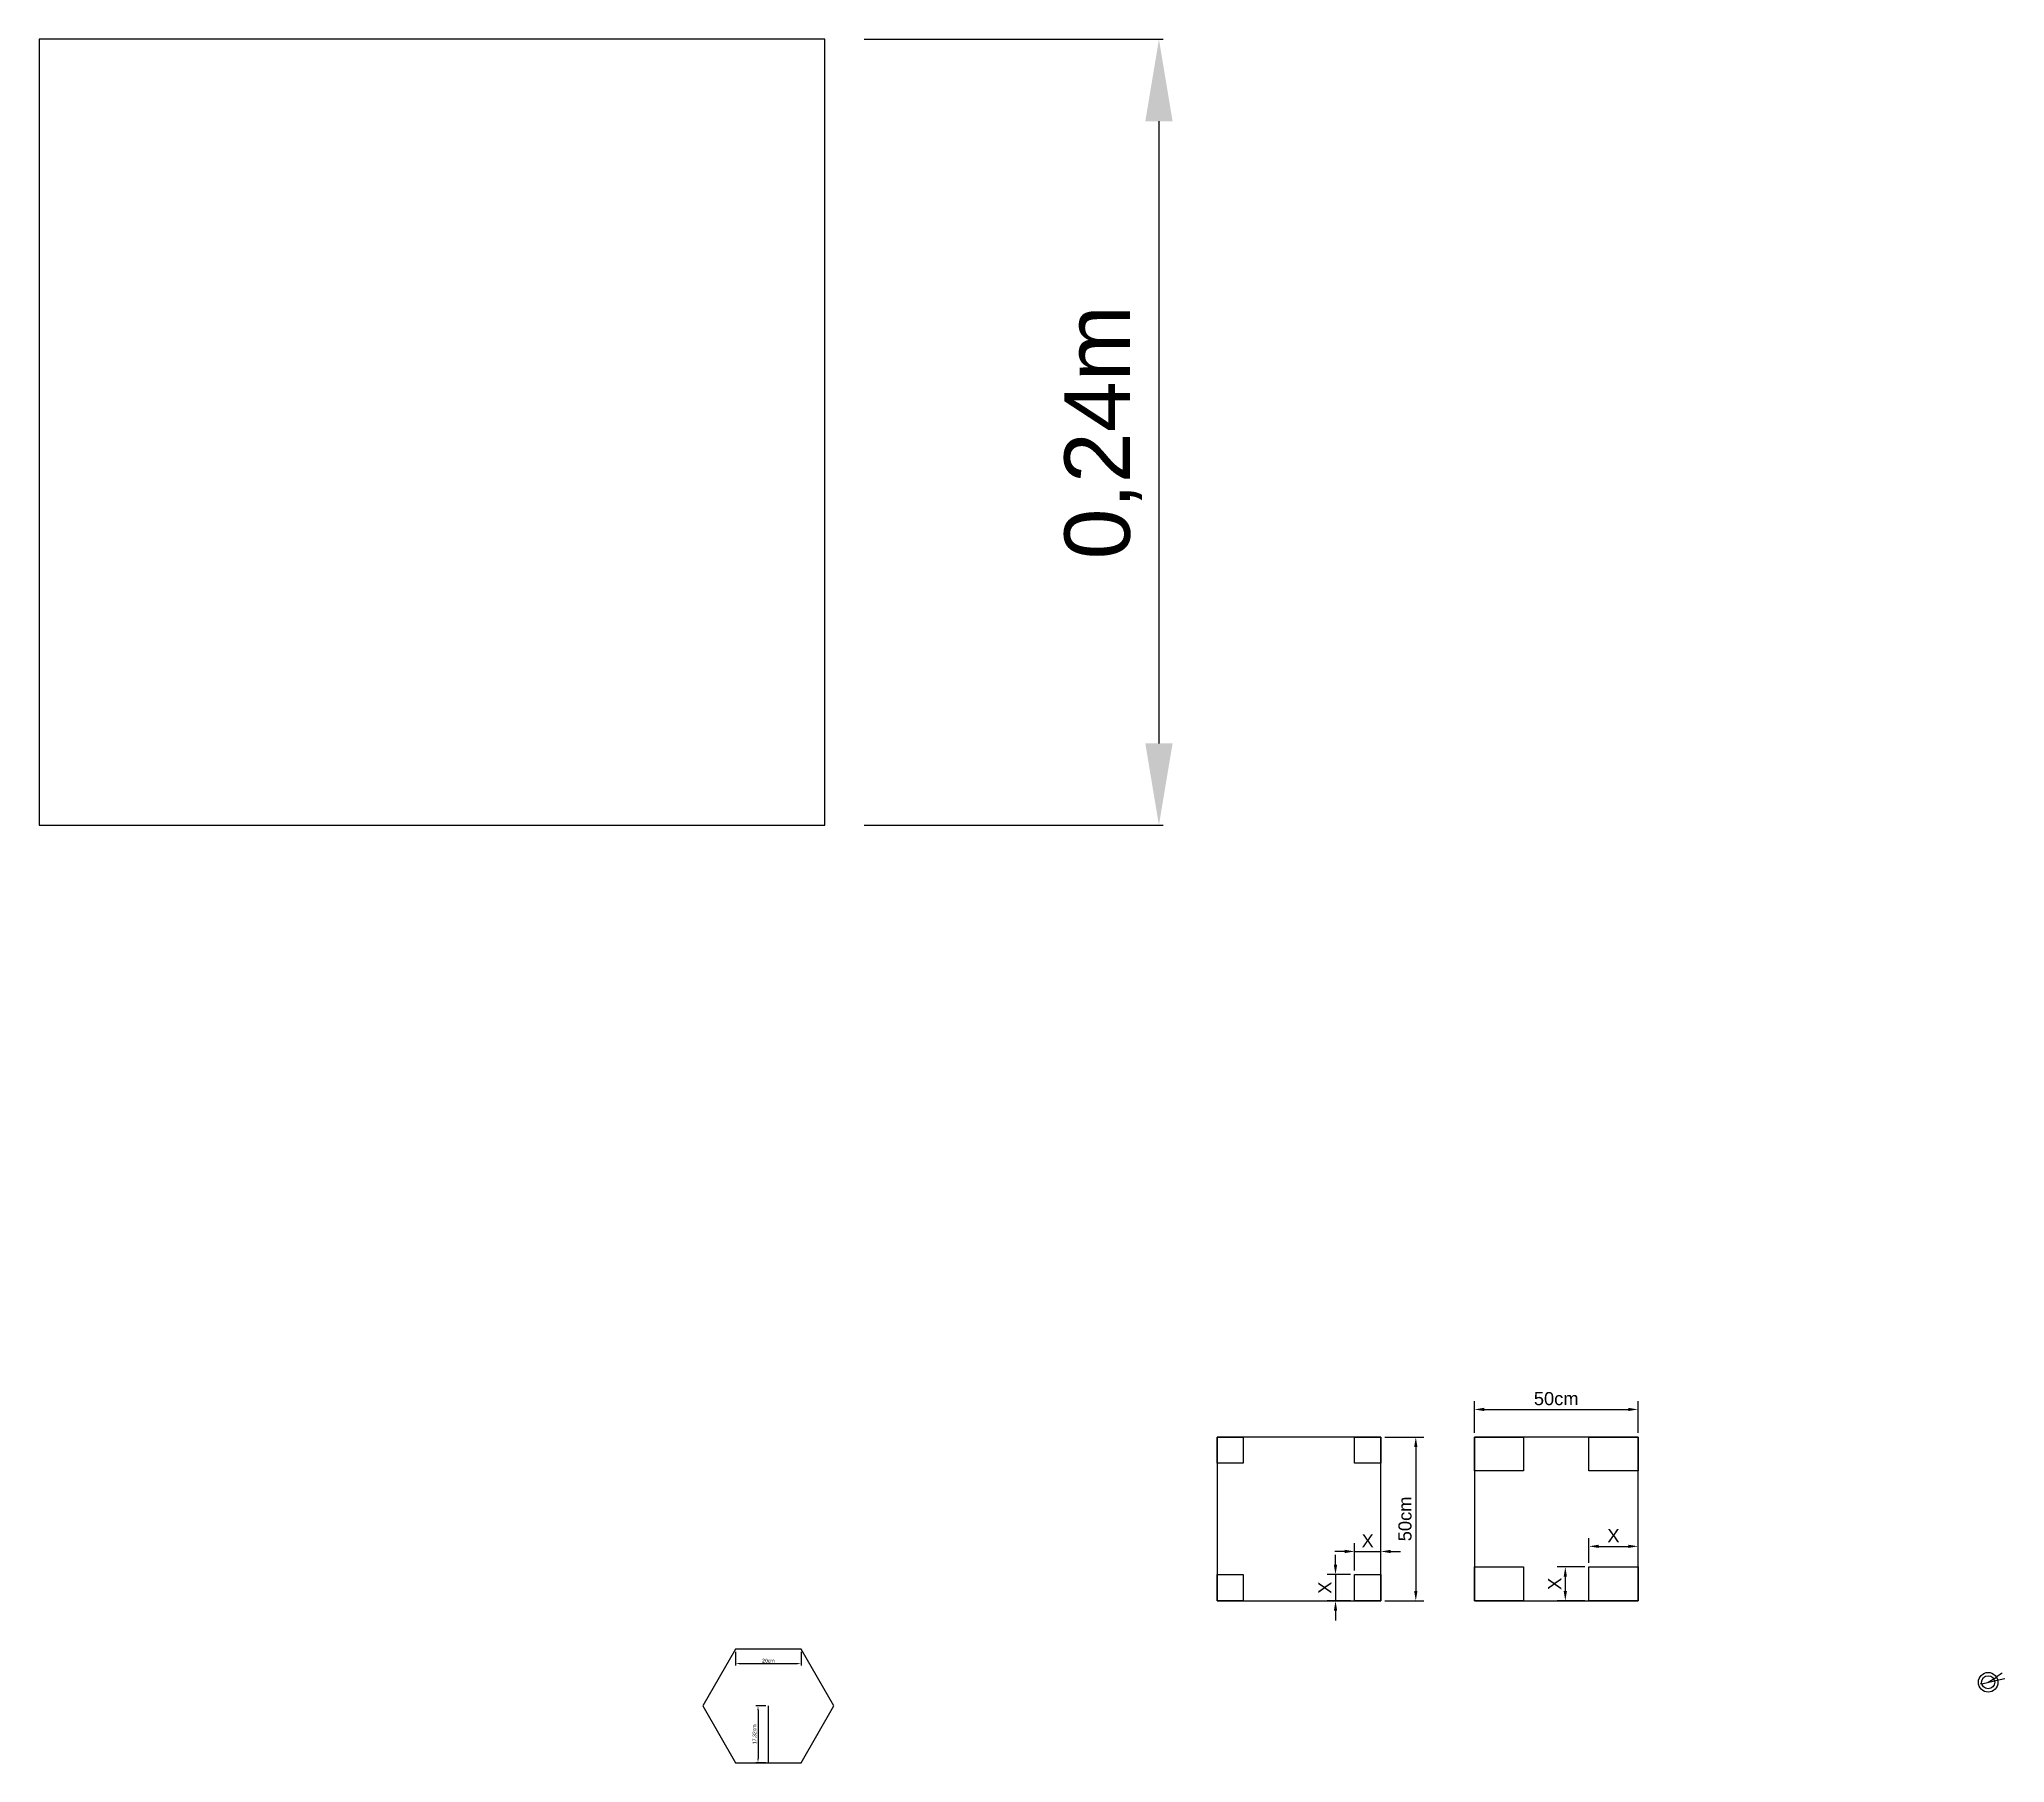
# Model space of a CAD drawing. Header units: millimetres. Extents: x 2520 to 3121, y 1813 to 2676.
# Drawn here: x 2520 to 3120, y 1813 to 2339 of the extents above; entities that cross this region are included whole.
import ezdxf

# ---------------------------------------------------------------- set-up
doc = ezdxf.new("R2010")
doc.units = ezdxf.units.MM
doc.layers.add('cotas', color=252, linetype='Continuous')
doc.styles.get("Standard").update_dxf_attribs({"font": 'arial.ttf'})
doc.dimstyles.new('Annotative', dxfattribs={"dimscale": 0, "dimtxt": 2, "dimasz": 1.5, "dimexe": 1.25, "dimexo": 0.625, "dimtad": 1, "dimtxsty": 'Standard', "dimcen": 2.5, "dimadec": 0, "dimazin": 0, "dimtfac": 1, "dimtmove": 0, "dimatfit": 3, "dimfxl": 1, "dimarcsym": 0})
doc.dimstyles.new('ISO-25', dxfattribs={"dimtxt": 20, "dimasz": 25, "dimexe": 1.25, "dimexo": 12, "dimgap": 5, "dimtad": 1, "dimtxsty": 'Standard', "dimcen": 2.5, "dimadec": 0, "dimazin": 0, "dimtfac": 1, "dimtmove": 0, "dimatfit": 3, "dimfxl": 1, "dimarcsym": 0})
doc.dimstyles.new('redya_mm', dxfattribs={"dimtxt": 2.25, "dimasz": 2.5, "dimexe": 1.25, "dimexo": 1.625, "dimtad": 1, "dimtxsty": 'Standard', "dimcen": 2.5, "dimadec": 0, "dimazin": 0, "dimtfac": 1, "dimtmove": 0, "dimatfit": 3, "dimfxl": 1, "dimarcsym": 0})

# ---------------------------------------------------------------- blocks, each defined once
blk = doc.blocks.new('*D194')
at = {"layer": 'cotas', "color": 0, "lineweight": -2, "transparency": 16777216}
for p, q in [((3114.98, 1837.37), (3117.51, 1838.98)), ((3119.3, 1840.13), (3117.72, 1839.12))]:
    blk.add_line(p, q, dxfattribs=at)
at = {"layer": 'cotas', "color": 0, "transparency": 16777216}
blk.add_solid([(3117.7, 1839.15), (3117.74, 1839.08), (3117.51, 1838.98)], dxfattribs=at)
at = {"layer": 'Defpoints', "color": 0, "transparency": 16777216}
for p in [(3117.51, 1838.98), (3114.98, 1837.37)]:
    blk.add_point(p, dxfattribs=at)
at = {"layer": 'cotas', "color": 0, "transparency": 16777216, "insert": (3118.89, 1840.08), "char_height": 0.225, "attachment_point": 5, "rotation": 32.64944}
blk.add_mtext('R3m', dxfattribs=at)
blk = doc.blocks.new('*D195')
at = {"layer": 'cotas', "color": 0, "lineweight": -2, "transparency": 16777216}
for p, q in [((3113.03, 1836.94), (3116.94, 1837.79)), ((3120.03, 1838.46), (3117.18, 1837.84)), ((3112.78, 1836.89), (3112.54, 1836.84))]:
    blk.add_line(p, q, dxfattribs=at)
at = {"layer": 'cotas', "color": 0, "transparency": 16777216}
for points in [[(3117.17, 1837.88), (3117.19, 1837.8), (3116.94, 1837.79)], [(3112.78, 1836.93), (3112.79, 1836.85), (3113.03, 1836.94)]]:
    blk.add_solid(points, dxfattribs=at)
at = {"layer": 'Defpoints', "color": 0, "transparency": 16777216}
for p in [(3116.94, 1837.79), (3113.03, 1836.94)]:
    blk.add_point(p, dxfattribs=at)
at = {"layer": 'cotas', "color": 0, "transparency": 16777216, "insert": (3119.62, 1838.56), "char_height": 0.225, "width": 0.5253, "attachment_point": 5, "rotation": 12.2344}
blk.add_mtext('∅4m', dxfattribs=at)
blk = doc.blocks.new('*D203')
at = {"layer": 'cotas', "color": 0, "lineweight": -2, "transparency": 16777216}
for p, q in [((2741.5, 1830.14), (2738.52, 1830.14)), ((2739.15, 1828.89), (2739.15, 1814.07)), ((2741.5, 1812.82), (2738.52, 1812.82))]:
    blk.add_line(p, q, dxfattribs=at)
at = {"layer": 'cotas', "color": 0, "transparency": 16777216}
for points in [[(2738.94, 1828.89), (2739.36, 1828.89), (2739.15, 1830.14)], [(2738.94, 1814.07), (2739.36, 1814.07), (2739.15, 1812.82)]]:
    blk.add_solid(points, dxfattribs=at)
at = {"layer": 'Defpoints', "color": 0, "transparency": 16777216}
for p in [(2742.31, 1830.14), (2739.15, 1812.82), (2742.31, 1812.82)]:
    blk.add_point(p, dxfattribs=at)
at = {"layer": 'cotas', "color": 0, "transparency": 16777216, "insert": (2738.16, 1821.48), "char_height": 1.125, "attachment_point": 5, "rotation": 90}
blk.add_mtext('17,32cm', dxfattribs=at)
blk = doc.blocks.new('*D204')
at = {"layer": 'cotas', "color": 0, "lineweight": -2, "transparency": 16777216}
for p, q in [((2732.31, 1846.65), (2732.31, 1842.45)), ((2752.31, 1846.65), (2752.31, 1842.45)), ((2733.56, 1843.07), (2751.06, 1843.07))]:
    blk.add_line(p, q, dxfattribs=at)
at = {"layer": 'cotas', "color": 0, "transparency": 16777216}
for points in [[(2733.56, 1843.28), (2733.56, 1842.86), (2732.31, 1843.07)], [(2751.06, 1843.28), (2751.06, 1842.86), (2752.31, 1843.07)]]:
    blk.add_solid(points, dxfattribs=at)
at = {"layer": 'Defpoints', "color": 0, "transparency": 16777216}
for p in [(2732.31, 1847.46), (2752.31, 1847.46), (2752.31, 1843.07)]:
    blk.add_point(p, dxfattribs=at)
at = {"layer": 'cotas', "color": 0, "transparency": 16777216, "insert": (2742.31, 1843.96), "char_height": 1.125, "attachment_point": 5}
blk.add_mtext('20cm', dxfattribs=at)
blk = doc.blocks.new('*D208')
at = {"layer": 'cotas', "color": 0, "lineweight": -2, "transparency": 16777216}
for p, q in [((2771.58, 2339.09), (2862.89, 2339.09)), ((2861.64, 2314.09), (2861.64, 2124.09)), ((2771.58, 2099.09), (2862.89, 2099.09))]:
    blk.add_line(p, q, dxfattribs=at)
at = {"layer": 'cotas', "color": 0, "transparency": 16777216}
for points in [[(2857.48, 2314.09), (2865.81, 2314.09), (2861.64, 2339.09)], [(2857.48, 2124.09), (2865.81, 2124.09), (2861.64, 2099.09)]]:
    blk.add_solid(points, dxfattribs=at)
at = {"layer": 'Defpoints', "color": 0, "transparency": 16777216}
for p in [(2759.58, 2339.09), (2759.58, 2099.09), (2861.64, 2099.09)]:
    blk.add_point(p, dxfattribs=at)
at = {"layer": 'cotas', "color": 0, "transparency": 16777216, "insert": (2844.62, 2219.09), "char_height": 20, "attachment_point": 5, "rotation": 90}
blk.add_mtext('0,24m', dxfattribs=at)
blk = doc.blocks.new('*D227')
at = {"layer": 'cotas', "color": 0, "lineweight": -2, "transparency": 16777216}
for p, q in [((2930.67, 1912.25), (2942.62, 1912.25)), ((2940.12, 1909.25), (2940.12, 1865.25)), ((2930.67, 1862.25), (2942.62, 1862.25))]:
    blk.add_line(p, q, dxfattribs=at)
at = {"layer": 'cotas', "color": 0, "transparency": 16777216}
for points in [[(2939.62, 1909.25), (2940.62, 1909.25), (2940.12, 1912.25)], [(2939.62, 1865.25), (2940.62, 1865.25), (2940.12, 1862.25)]]:
    blk.add_solid(points, dxfattribs=at)
at = {"layer": 'Defpoints', "color": 0, "transparency": 16777216}
for p in [(2929.42, 1912.25), (2929.42, 1862.25), (2940.12, 1862.25)]:
    blk.add_point(p, dxfattribs=at)
at = {"layer": 'cotas', "color": 0, "transparency": 16777216, "insert": (2936.83, 1887.25), "char_height": 4, "attachment_point": 5, "rotation": 90}
blk.add_mtext('50cm', dxfattribs=at)
blk = doc.blocks.new('*D228')
at = {"layer": 'cotas', "color": 0, "lineweight": -2, "transparency": 16777216}
for p, q in [((2958.01, 1913.5), (2958.01, 1923.18)), ((3008.01, 1913.5), (3008.01, 1923.18)), ((2961.01, 1920.68), (3005.01, 1920.68))]:
    blk.add_line(p, q, dxfattribs=at)
at = {"layer": 'cotas', "color": 0, "transparency": 16777216}
for points in [[(2961.01, 1921.18), (2961.01, 1920.18), (2958.01, 1920.68)], [(3005.01, 1921.18), (3005.01, 1920.18), (3008.01, 1920.68)]]:
    blk.add_solid(points, dxfattribs=at)
at = {"layer": 'Defpoints', "color": 0, "transparency": 16777216}
for p in [(3008.01, 1920.68), (2958.01, 1912.25), (3008.01, 1912.25)]:
    blk.add_point(p, dxfattribs=at)
at = {"layer": 'cotas', "color": 0, "transparency": 16777216, "insert": (2983.01, 1923.97), "char_height": 4, "attachment_point": 5}
blk.add_mtext('50cm', dxfattribs=at)
blk = doc.blocks.new('*D229')
at = {"layer": 'cotas', "color": 0, "lineweight": -2, "transparency": 16777216}
for p, q in [((2921.42, 1871.5), (2921.42, 1879.82)), ((2929.42, 1871.5), (2929.42, 1879.82)), ((2918.42, 1877.32), (2915.42, 1877.32)), ((2921.42, 1877.32), (2929.42, 1877.32)), ((2932.42, 1877.32), (2935.42, 1877.32))]:
    blk.add_line(p, q, dxfattribs=at)
at = {"layer": 'cotas', "color": 0, "transparency": 16777216}
for points in [[(2918.42, 1877.82), (2918.42, 1876.82), (2921.42, 1877.32)], [(2932.42, 1877.82), (2932.42, 1876.82), (2929.42, 1877.32)]]:
    blk.add_solid(points, dxfattribs=at)
at = {"layer": 'Defpoints', "color": 0, "transparency": 16777216}
for p in [(2929.42, 1877.32), (2921.42, 1870.25), (2929.42, 1870.25)]:
    blk.add_point(p, dxfattribs=at)
at = {"layer": 'cotas', "color": 0, "transparency": 16777216, "insert": (2925.42, 1880.57), "char_height": 4, "attachment_point": 5}
blk.add_mtext('X', dxfattribs=at)
blk = doc.blocks.new('*D230')
at = {"layer": 'cotas', "color": 0, "lineweight": -2, "transparency": 16777216}
for p, q in [((2915.59, 1873.25), (2915.59, 1876.25)), ((2920.17, 1870.25), (2913.09, 1870.25)), ((2915.59, 1870.25), (2915.59, 1862.25)), ((2920.17, 1862.25), (2913.09, 1862.25)), ((2915.59, 1859.25), (2915.59, 1856.25))]:
    blk.add_line(p, q, dxfattribs=at)
at = {"layer": 'cotas', "color": 0, "transparency": 16777216}
for points in [[(2915.09, 1873.25), (2916.09, 1873.25), (2915.59, 1870.25)], [(2915.09, 1859.25), (2916.09, 1859.25), (2915.59, 1862.25)]]:
    blk.add_solid(points, dxfattribs=at)
at = {"layer": 'Defpoints', "color": 0, "transparency": 16777216}
for p in [(2921.42, 1870.25), (2915.59, 1862.25), (2921.42, 1862.25)]:
    blk.add_point(p, dxfattribs=at)
at = {"layer": 'cotas', "color": 0, "transparency": 16777216, "insert": (2912.34, 1866.25), "char_height": 4, "attachment_point": 5, "rotation": 90}
blk.add_mtext('X', dxfattribs=at)
blk = doc.blocks.new('*D231')
at = {"layer": 'cotas', "color": 0, "lineweight": -2, "transparency": 16777216}
for p, q in [((2993.01, 1873.85), (2993.01, 1881.38)), ((3008.01, 1873.85), (3008.01, 1881.38)), ((2996.01, 1878.88), (3005.01, 1878.88))]:
    blk.add_line(p, q, dxfattribs=at)
at = {"layer": 'cotas', "color": 0, "transparency": 16777216}
for points in [[(2996.01, 1879.38), (2996.01, 1878.38), (2993.01, 1878.88)], [(3005.01, 1879.38), (3005.01, 1878.38), (3008.01, 1878.88)]]:
    blk.add_solid(points, dxfattribs=at)
at = {"layer": 'Defpoints', "color": 0, "transparency": 16777216}
for p in [(3008.01, 1878.88), (2993.01, 1872.6), (3008.01, 1872.6)]:
    blk.add_point(p, dxfattribs=at)
at = {"layer": 'cotas', "color": 0, "transparency": 16777216, "insert": (3000.51, 1882.13), "char_height": 4, "attachment_point": 5}
blk.add_mtext('X', dxfattribs=at)
blk = doc.blocks.new('*D232')
at = {"layer": 'cotas', "color": 0, "lineweight": -2, "transparency": 16777216}
for p, q in [((2991.76, 1872.6), (2983.29, 1872.6)), ((2985.79, 1869.6), (2985.79, 1865.25)), ((2991.76, 1862.25), (2983.29, 1862.25))]:
    blk.add_line(p, q, dxfattribs=at)
at = {"layer": 'cotas', "color": 0, "transparency": 16777216}
for points in [[(2985.29, 1869.6), (2986.29, 1869.6), (2985.79, 1872.6)], [(2985.29, 1865.25), (2986.29, 1865.25), (2985.79, 1862.25)]]:
    blk.add_solid(points, dxfattribs=at)
at = {"layer": 'Defpoints', "color": 0, "transparency": 16777216}
for p in [(2993.01, 1872.6), (2985.79, 1862.25), (2993.01, 1862.25)]:
    blk.add_point(p, dxfattribs=at)
at = {"layer": 'cotas', "color": 0, "transparency": 16777216, "insert": (2982.54, 1867.43), "char_height": 4, "attachment_point": 5, "rotation": 90}
blk.add_mtext('X', dxfattribs=at)

msp = doc.modelspace()

# ---------------------------------------------------------------- linework, layer by layer
msp.add_line((2742.308, 1812.818), (2742.308, 1830.139))
for points in [[(2519.578, 2099.089), (2759.578, 2099.089), (2759.578, 2339.089), (2519.578, 2339.089)], [(2879.42, 1862.253), (2929.42, 1862.253), (2929.42, 1912.253), (2879.42, 1912.253)], [(2879.42, 1912.253), (2887.42, 1912.253), (2887.42, 1904.253), (2879.42, 1904.253)], [(2921.42, 1912.253), (2929.42, 1912.253), (2929.42, 1904.253), (2921.42, 1904.253)], [(2958.007, 1862.253), (3008.007, 1862.253), (3008.007, 1912.253), (2958.007, 1912.253)], [(2958.007, 1912.253), (2973.007, 1912.253), (2973.007, 1901.908), (2958.007, 1901.908)], [(2993.007, 1912.253), (3008.007, 1912.253), (3008.007, 1901.908), (2993.007, 1901.908)], [(2879.42, 1870.253), (2887.42, 1870.253), (2887.42, 1862.253), (2879.42, 1862.253)], [(2921.42, 1870.253), (2929.42, 1870.253), (2929.42, 1862.253), (2921.42, 1862.253)], [(2921.42, 1870.253), (2929.42, 1870.253), (2929.42, 1862.253), (2921.42, 1862.253)], [(2958.007, 1872.597), (2973.007, 1872.597), (2973.007, 1862.253), (2958.007, 1862.253)], [(2993.007, 1872.597), (3008.007, 1872.597), (3008.007, 1862.253), (2993.007, 1862.253)], [(2722.308, 1830.139), (2732.308, 1812.818), (2752.308, 1812.818), (2762.308, 1830.139), (2752.308, 1847.459), (2732.308, 1847.459)]]:
    msp.add_lwpolyline(points, close=True)
for radius in [3, 2]:
    msp.add_circle((3114.983, 1837.366), radius)

# ---------------------------------------------------------------- dimensions: what is measured, and where the dimension line sits
at = {"layer": 'cotas'}
for base, p1, p2, text, dimstyle, picture, middle in [((2861.644, 2099.089), (2759.578, 2339.089), (2759.578, 2099.089), '0,24m', 'ISO-25', '*D208', (2844.625, 2219.089)), ((2940.119, 1862.253), (2929.42, 1912.253), (2929.42, 1862.253), '50cm', 'Annotative', '*D227', (2936.826, 1887.253)), ((2915.59, 1862.253), (2921.42, 1870.253), (2921.42, 1862.253), 'X', 'Annotative', '*D230', (2912.34, 1866.253)), ((2739.15, 1812.818), (2742.308, 1830.139), (2742.308, 1812.818), '17,32cm', 'redya_mm', '*D203', (2738.161, 1821.478))]:
    dim = msp.add_linear_dim(base=base, p1=p1, p2=p2, angle=90, text=text, dimstyle=dimstyle, dxfattribs=at)
    dim.commit()
    dim.dimension.update_dxf_attribs({"geometry": picture, "text_midpoint": middle})
for base, p1, p2, text, dimstyle, picture, middle in [((3008.007, 1920.676), (2958.007, 1912.253), (3008.007, 1912.253), '50cm', 'Annotative', '*D228', (2983.007, 1923.968)), ((3008.007, 1878.881), (2993.007, 1872.597), (3008.007, 1872.597), 'X', 'Annotative', '*D231', (3000.507, 1882.131)), ((2752.308, 1843.072), (2732.308, 1847.459), (2752.308, 1847.459), '20cm', 'redya_mm', '*D204', (2742.308, 1843.959))]:
    dim = msp.add_linear_dim(base=base, p1=p1, p2=p2, text=text, dimstyle=dimstyle, dxfattribs=at)
    dim.commit()
    dim.dimension.update_dxf_attribs({"geometry": picture, "text_midpoint": middle})
dim = msp.add_linear_dim(base=(2929.42, 1877.324), p1=(2921.42, 1870.253), p2=(2929.42, 1870.253), text='X', dimstyle='Annotative', dxfattribs=at)
dim.commit()
dim.dimension.update_dxf_attribs({"geometry": '*D229', "text_midpoint": (2925.42, 1877.324), "dimtype": 160})
dim = msp.add_linear_dim(base=(2985.785, 1862.253), p1=(2993.007, 1872.597), p2=(2993.007, 1862.253), angle=90, text='X', dimstyle='Annotative', dxfattribs=at)
dim.commit()
dim.dimension.update_dxf_attribs({"geometry": '*D232', "text_midpoint": (2985.785, 1867.425), "dimtype": 160})
dim = msp.add_diameter_dim_2p(p1=(3113.028, 1836.942), p2=(3116.938, 1837.79), text='<>m', dimstyle='redya_mm', dxfattribs=at)
dim.commit()
dim.dimension.update_dxf_attribs({"geometry": '*D195', "text_midpoint": (3119.656, 1838.38), "dimtype": 163})
dim = msp.add_radius_dim(center=(3114.983, 1837.366), mpoint=(3117.509, 1838.985), text='R3m', dimstyle='redya_mm', dxfattribs=at)
dim.commit()
dim.dimension.update_dxf_attribs({"geometry": '*D194', "text_midpoint": (3118.987, 1839.932), "dimtype": 164})

doc.saveas('drawing.dxf')
